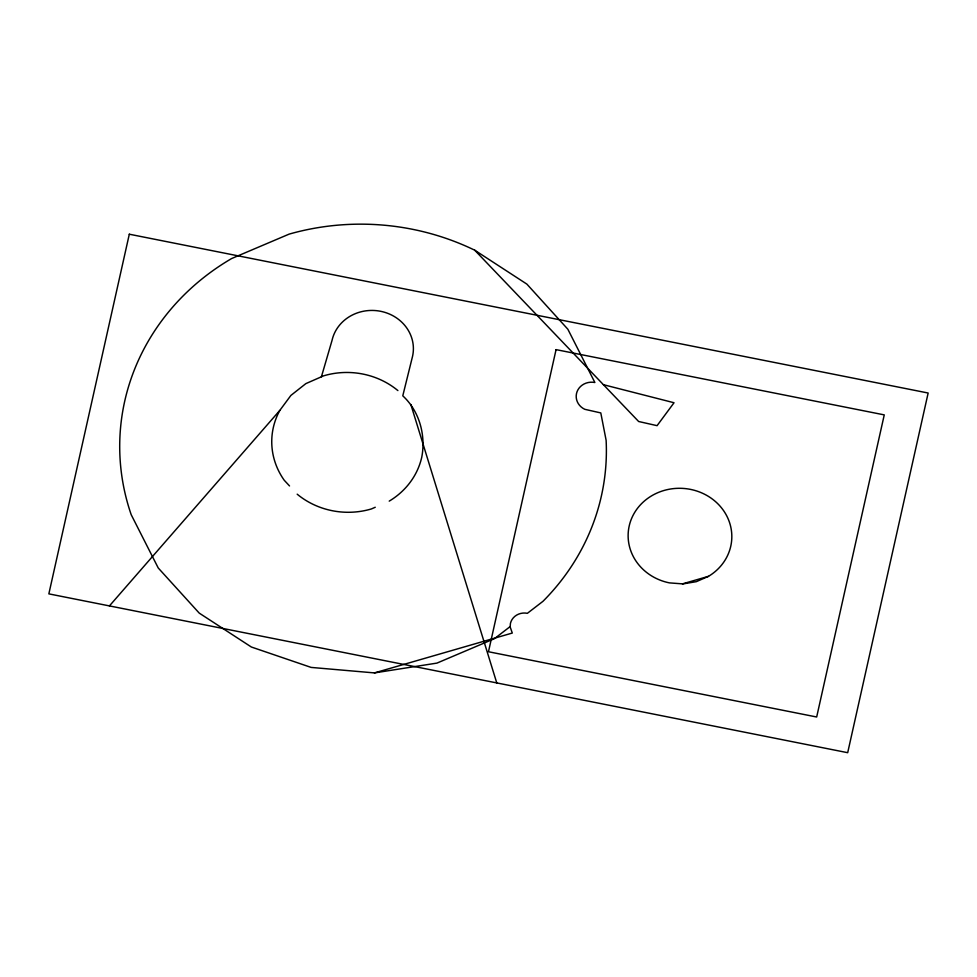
<?xml version="1.0" encoding="UTF-8"?>
<svg xmlns="http://www.w3.org/2000/svg" width="977" height="977" viewBox="0 0 977 977"><rect width="100%" height="100%" fill="white"/><g stroke="black" fill="none" stroke-linecap="round" stroke-linejoin="round"><path stroke-width="1.47" d="M321.409 376.804L332.058 340.326A41.095 37.883 3.4 0 1 380.59 311.284A41.095 37.883 3.4 0 1 412.55 356.324L402.78 395.832C419.426 411.134 425.96 435.192 421.771 457.138A75.815 69.892 3.4 0 1 389.225 501.128M109.436 605.911L279.788 410.438L290.89 395.429L305.85 383.619L323.656 375.815A75.815 69.892 3.4 0 1 397.895 390.58M510.177 626.562L494.435 638.689L436.951 663.102L374.423 672.909L311.126 667.413L251.37 647.018L199.223 613.104L158.237 567.979L131.199 514.708A243.395 224.38 3.4 0 1 231.659 258.526L289.143 234.114A243.395 224.38 3.4 0 1 474.724 250.197L526.872 284.112L567.857 329.237L594.883 382.508A15.559 14.35 3.4 0 0 577.053 391.692A15.559 14.35 3.4 0 0 584.771 409.302L600.794 412.929L606.119 440.273A243.395 224.38 3.4 0 1 542.968 601.319L527.385 613.312A14.362 13.238 3.4 0 0 510.421 623.46L510.153 626.916L512.29 633.047L374.423 672.909M375.253 507.258L371.419 508.932A75.815 69.892 3.4 0 1 297.179 494.179M708.496 576.332L696.308 581.669L683.021 583.904L669.514 582.89A51.866 47.824 3.4 0 1 633.621 514.281A51.866 47.824 3.4 0 1 714.431 500.688A51.866 47.824 3.4 0 1 708.496 576.332L682.447 583.867M603.42 384.694L674.032 402.744L657.069 425.667L638.64 421.502L474.724 250.197M289.534 485.948L284.234 480.257A75.815 69.892 3.4 0 1 279.788 410.438M410.841 404.49L496.768 682.923M129.306 234.211L48.85 593.869L847.694 752.693L928.15 393.023L129.306 234.211M556.06 349.632L488.476 651.744L816.674 716.996L884.258 414.883L556.06 349.632"/></g></svg>
